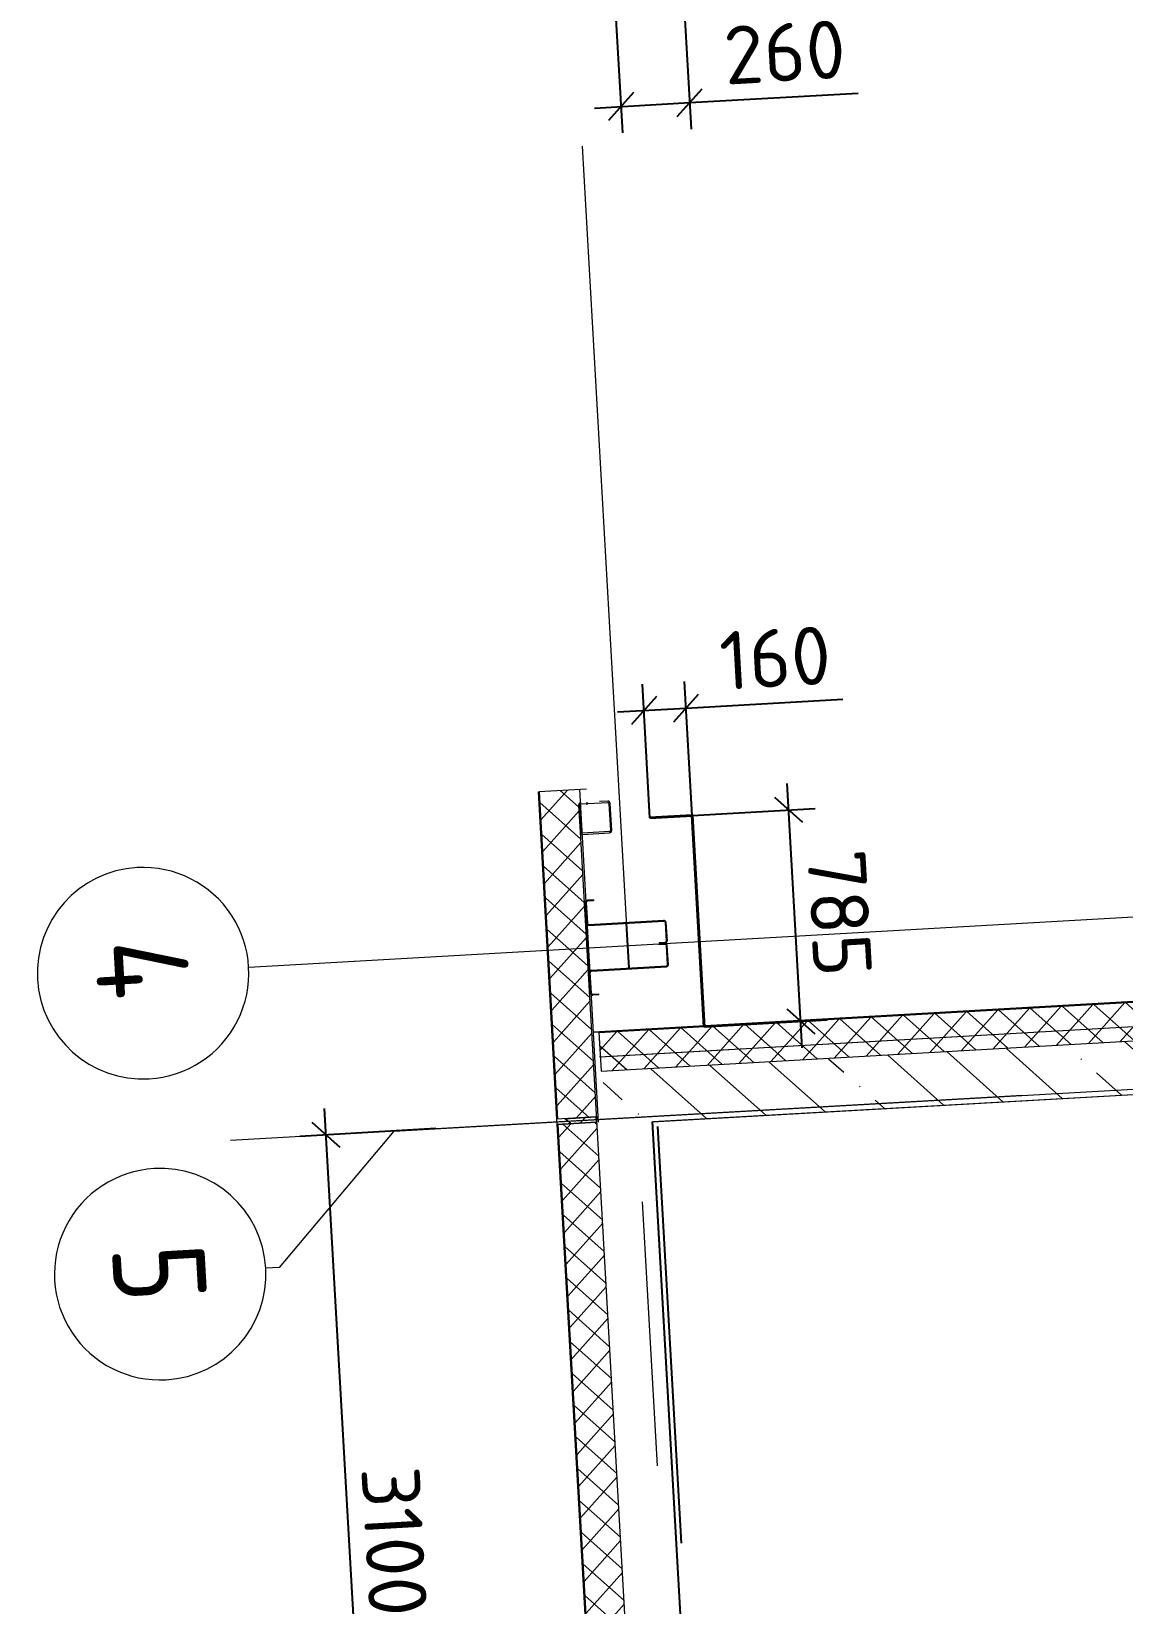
# Model space of a CAD drawing. Header units: metres. Extents: x 107714.6 to 107779.2, y 110780.1 to 110851.4.
# Drawn here: x 107715.38 to 107719.51, y 110826.68 to 110832.63 of the extents above; entities that cross this region are included whole.
import ezdxf
from ezdxf import colors
from ezdxf.entities.mleader import LeaderData, LeaderLine
from ezdxf.math import Vec2, Vec3

# ---------------------------------------------------------------- set-up
doc = ezdxf.new("R2010")
doc.units = ezdxf.units.M
doc.header["$PDMODE"] = 35
doc.header["$PDSIZE"] = 0.001
for name, pattern in [('_ШПТ__20_т__2_5__Линия сетки', [25, 20, -2.5, 0, -2.5]), ('CENTER', [50.800000000000004, 31.75, -6.35, 6.35, -6.35]), ('XKITLINE03', [6, 3, -1, 1, -1])]:
    doc.linetypes.add(name, pattern=pattern)
for name, color, linetype, lineweight in [('Other', 250, 'Continuous', 0), ('ГКЛ', 250, 'Continuous', 50), ('ОСИ', 251, 'CENTER', 18), ('панели', 7, 'Continuous', 9), ('Размерные', 45, 'Continuous', 15), ('Стены разрез', 7, 'Continuous', 30)]:
    doc.layers.add(name, color=color, linetype=linetype, lineweight=lineweight)
doc.layers.add('Вспомогательные', color=6, linetype='Continuous', plot=False)
doc.layers.add('Импосты витража', color=7, linetype='Continuous', lineweight=9, true_color=0x004080)
doc.layers.add('Несущие колонны', color=7, linetype='Continuous', lineweight=18, true_color=0x800040)
doc.layers.add('размеры дв проемов', color=7, linetype='Continuous')
doc.layers.add('размеры факт', color=7, linetype='Continuous')
doc.styles.add('GOST 2.304 type A', font='isocpeur.ttf')
doc.styles.add('GOST Common', font='GOST_Common.ttf', dxfattribs={"width": 0.9, "height": 349.9999999999996})
doc.styles.add('ISOCPEUR', font='isocpeur.ttf', dxfattribs={"height": 375})
doc.dimstyles.new('ISO-25', dxfattribs={"dimtxt": 0.22, "dimasz": 0.1, "dimexe": 0.1, "dimexo": 0, "dimgap": 0.06, "dimtad": 1, "dimdec": 0, "dimlfac": 1000, "dimtxsty": 'GOST 2.304 type A', "dimblk": 'OBLIQUE', "dimcen": 2.5, "dimdle": 0.1, "dimadec": 0, "dimazin": 0, "dimtfac": 1, "dimtdec": 0, "dimtmove": 0, "dimatfit": 3, "dimfxl": 1, "dimarcsym": 0})
pattern_1 = [(318.2530497448743, (107716.792631039, 110843.4965545873), (0.09987629307733452, 0.1119139226420484), [])]
pattern_2 = [(318.2530497448743, (107716.7927022677, 110843.4965586357), (0.05659656607715622, 0.06341788949716075), []), (48.25304974487425, (107716.7927022677, 110843.4965586357), (-0.06341788949716073, 0.05659656607715622), [])]

# ---------------------------------------------------------------- blocks, each defined once
blk = doc.blocks.new('243_КолоннаНесущая_Труба_ГОСТ 30245-2003 - 120x120x5-1166357-_О__L1_0_000_')
at = {"layer": 'Несущие колонны', "color": 254, "lineweight": 5}
for p, q in [((51.00000000000152, 60.00000000000648), (-50.99999999999847, 60.00000000000648)), ((-59.99999999999861, 51.00000000000632), (-59.99999999999861, 20.00000000021003)), ((-54.99999999999985, -50.999999999995), (-54.99999999999819, 51.00000000000632)), ((-50.99999999999846, 55.00000000000772), (51.00000000000028, 55.00000000000693)), ((55.00000000000082, 51.00000000000724), (55.0000000000022, -50.99999999999671)), ((60.00000000000072, -50.9999999999968), (60.00000000000072, 51.00000000000744)), ((51.00000000000188, -54.99999999999574), (-50.99999999999909, -54.99999999999469)), ((-50.99999999999905, -59.9999999999945), (51.00000000000296, -59.9999999999945))]:
    blk.add_line(p, q, dxfattribs=at)
for centre, radius, start, end in [((-50.99999999999847, 51.00000000000634), 9.000000000000128, 89.99999999999994, 179.9999999999998), ((51.00000000000149, 51.00000000000724), 8.999999999999238, 1.22133299768199e-12, 89.99999999999979), ((-50.99999999999847, 51.00000000000634), 3.999999999999712, 90.00000000000001, 180.0000000000003), ((51.00000000000034, 51.00000000000724), 3.999999999999709, 2.592152065392766e-13, 90.00000000000078), ((-50.99999999999908, -50.99999999999497), 8.999999999999538, 179.9999999999996, 269.9999999999995), ((-50.99999999999908, -50.99999999999497), 3.999999999999719, 180.0000000000004, 269.9999999999997), ((51.00000000000185, -50.99999999999677), 4.000000000000337, 270.0000000000003, 8.142219984546603e-13), ((51.000000000003, -50.99999999999677), 8.999999999997717, 269.9999999999994, 359.9999999999991)]:
    blk.add_arc(centre, radius, start, end, dxfattribs=at)
blk = doc.blocks.new('Прямоугольный импост - 20х150 мм_Утеплитель_Наружный-V15-_О__L1_0_000_')
at = {"layer": 'Импосты витража'}
h = blk.add_hatch(dxfattribs=at)
h.set_pattern_fill('FP_11', style=0, pattern_type=2)
h.set_pattern_definition([(315, (-15000, -200), (60.10407640085654, 60.10407640085654), []), (225, (-15000, -200), (60.10407640085654, -60.10407640085653), [])])
h.paths.add_polyline_path([(10.00000000001938, 75.00000000000027), (10.00000000001938, -74.99999999999595), (-9.999999999980401, -74.99999999999595), (-9.999999999980401, 75.00000000000027)], flags=0)
at = {"layer": 'Импосты витража', "color": 7, "lineweight": 18}
for p, q in [((-9.999999999999892, 75), (9.999999999999892, 75)), ((-9.999999999999892, -74.99999999999999), (-9.999999999999892, 75)), ((9.999999999999892, 75), (9.999999999999892, -74.99999999999999)), ((9.999999999999892, -74.99999999999999), (-9.999999999999892, -74.99999999999999))]:
    blk.add_line(p, q, dxfattribs=at)
blk = doc.blocks.new('Ось сетки - Круг_Ø8 мм-6577-_О__L1_0_000_')
at = {"layer": 'ОСИ', "lineweight": 20}
for centre, start, end in [((0, -2.710563210106287e-17), 359.9999999999996, 179.9999999999998), ((5.287437154777308e-16, -2.710563210106287e-17), 179.9999999999998, 359.9999999999993)]:
    blk.add_arc(centre, 4.000000000000003, start, end, dxfattribs=at)
blk = doc.blocks.new('к1')
at = {"color": 0, "linetype": 'ByBlock', "lineweight": -2, "ltscale": 200}
for p, q in [((4142417.778568613, 542805.7294011269), (4142417.778568613, 542828.2294011269)), ((4142417.778568613, 542805.7294011269), (4142420.778568613, 542805.7294011269)), ((4142420.778568613, 542805.7294011269), (4142420.778568613, 542828.2294011269)), ((4142425.778568613, 542836.2294011269), (4142504.778568613, 542836.2294011269)), ((4142425.778568613, 542833.2294011269), (4142504.778568613, 542833.2294011269)), ((4142509.778568613, 542828.2294011269), (4142509.778568613, 542544.2294011269)), ((4142512.778568613, 542828.2294011269), (4142512.778568613, 542544.2294011269)), ((4142682.778568613, 542828.2294011269), (4142682.778568613, 542544.2294011269)), ((4142685.778568613, 542828.2294011269), (4142685.778568613, 542544.2294011269)), ((4142769.778568613, 542836.2294011269), (4142690.778568613, 542836.2294011269)), ((4142769.778568613, 542833.2294011269), (4142690.778568613, 542833.2294011269)), ((4142774.778568613, 542805.7294011269), (4142774.778568613, 542828.2294011269)), ((4142777.778568613, 542805.7294011269), (4142774.778568613, 542805.7294011269)), ((4142777.778568613, 542805.7294011269), (4142777.778568613, 542828.2294011269)), ((4142593.778568613, 542544.2294011269), (4142593.778568613, 542566.7294011269)), ((4142593.778568613, 542566.7294011269), (4142596.778568613, 542566.7294011269)), ((4142596.778568613, 542544.2294011269), (4142596.778568613, 542566.7294011269)), ((4142598.778568613, 542544.2294011269), (4142598.778568613, 542566.7294011269)), ((4142601.778568613, 542566.7294011269), (4142598.778568613, 542566.7294011269)), ((4142601.778568613, 542544.2294011269), (4142601.778568613, 542566.7294011269)), ((4142517.778568613, 542539.2294011269), (4142588.778568613, 542539.2294011269)), ((4142517.778568613, 542536.2294011269), (4142588.778568613, 542536.2294011269)), ((4142677.778568613, 542539.2294011269), (4142606.778568613, 542539.2294011269)), ((4142677.778568613, 542536.2294011269), (4142606.778568613, 542536.2294011269))]:
    blk.add_line(p, q, dxfattribs=at)
for centre, radius, start, end in [((4142425.778568613, 542828.2294011269), 8, 90, 180), ((4142425.778568613, 542828.2294011269), 5, 90, 180), ((4142504.778568613, 542828.2294011269), 8, 0, 90), ((4142504.778568613, 542828.2294011269), 5, 0, 90), ((4142690.778568613, 542828.2294011269), 8, 90, 180), ((4142690.778568613, 542828.2294011269), 5, 90, 180), ((4142769.778568613, 542828.2294011269), 8, 0, 90), ((4142769.778568613, 542828.2294011269), 5, 0, 90), ((4142517.778568613, 542544.2294011269), 8, 180, 270), ((4142517.778568613, 542544.2294011269), 5, 180, 270), ((4142588.778568613, 542544.2294011269), 8, 270, 0), ((4142588.778568613, 542544.2294011269), 5, 270, 0), ((4142606.778568613, 542544.2294011269), 8, 180, 270), ((4142606.778568613, 542544.2294011269), 5, 180, 270), ((4142677.778568613, 542544.2294011269), 5, 270, 0), ((4142677.778568613, 542544.2294011269), 8, 270, 0)]:
    blk.add_arc(centre, radius, start, end, dxfattribs=at)
at = {"layer": 'Вспомогательные', "color": 0, "ltscale": 10}
for p, q in [((4142690.278568613, 542836.2294011269), (4142505.278568613, 542836.2294011269)), ((4142682.778568613, 542686.2294011269), (4142512.778568613, 542686.2294011269))]:
    blk.add_line(p, q, dxfattribs=at)
blk = doc.blocks.new('_Oblique')
at = {"color": 0, "linetype": 'ByBlock', "lineweight": -2}
blk.add_line((-0.5, -0.5), (0.5, 0.5), dxfattribs=at)
blk = doc.blocks.new('*D95')
at = {"layer": 'Defpoints', "color": 0, "lineweight": 9, "transparency": 16777216}
for p in [(107716.494157479, 110828.4553808545), (107716.90943001, 110828.4789839132), (107716.6239073982, 110825.3577522754)]:
    blk.add_point(p, dxfattribs=at)
at = {"layer": 'ГКЛ', "color": 0, "lineweight": -2, "transparency": 16777216}
for p, q in [((107716.6757444549, 110825.26053717), (107716.4884828861, 110828.5552197197)), ((107716.90943001, 110828.4789839132), (107716.3943186139, 110828.4497062615)), ((107716.6239073982, 110825.3577522754), (107716.7699087271, 110825.3660506281))]:
    blk.add_line(p, q, dxfattribs=at)
at = {"layer": 'ГКЛ', "color": 0, "lineweight": -2, "transparency": 16777216, "xscale": 0.1, "yscale": 0.1, "zscale": 0.1}
for p, rotation in [((107716.494157479, 110828.4553808545), 93.25304974487426), ((107716.6700698619, 110825.3603760351), 273.2530497448743)]:
    blk.add_blockref('_Oblique', p, dxfattribs=dict(at, rotation=rotation))
at = {"layer": 'ГКЛ', "color": 0, "lineweight": 9, "transparency": 16777216, "insert": (107716.7518397412, 110826.9175252529), "char_height": 0.22, "attachment_point": 5, "rotation": 273.25304974487426, "style": 'GOST 2.304 type A'}
blk.add_mtext('3100', dxfattribs=at)
blk = doc.blocks.new('*D112')
at = {"layer": 'Defpoints', "color": 0, "lineweight": 9, "transparency": 16777216}
for p in [(107718.2435829618, 110829.6846343868), (107717.8784922866, 110829.66388354), (107717.9239457765, 110828.8641742302)]:
    blk.add_point(p, dxfattribs=at)
at = {"layer": 'ГКЛ', "color": 0, "lineweight": -2, "transparency": 16777216}
for p, q in [((107718.2947110447, 110828.7850862118), (107718.2379083688, 110829.7844732519)), ((107717.8784922866, 110829.66388354), (107718.3434218269, 110829.6903089798)), ((107717.9239457765, 110828.8641742302), (107718.3888753169, 110828.8905996699))]:
    blk.add_line(p, q, dxfattribs=at)
at = {"layer": 'ГКЛ', "color": 0, "lineweight": -2, "transparency": 16777216, "xscale": 0.1, "yscale": 0.1, "zscale": 0.1}
for p, rotation in [((107718.2435829618, 110829.6846343868), 93.25304974591515), ((107718.2890364517, 110828.8849250769), 273.2530497459152)]:
    blk.add_blockref('_Oblique', p, dxfattribs=dict(at, rotation=rotation))
at = {"layer": 'ГКЛ', "color": 0, "lineweight": 9, "transparency": 16777216, "insert": (107718.4360357775, 110829.2944265399), "char_height": 0.22, "attachment_point": 5, "rotation": 273.2530497459152, "style": 'GOST 2.304 type A'}
blk.add_mtext('785', dxfattribs=at)
blk = doc.blocks.new('*D113')
at = {"layer": 'Defpoints', "color": 0, "lineweight": 9, "transparency": 16777216}
for p in [(107717.8554112425, 110830.0699717404), (107717.7187606506, 110829.6546204714), (107717.8785027292, 110829.6636998142)]:
    blk.add_point(p, dxfattribs=at)
at = {"layer": 'ГКЛ', "color": 0, "lineweight": -2, "transparency": 16777216}
for p, q in [((107717.7187606506, 110829.6546204713), (107717.6899945709, 110830.1607312627)), ((107717.8785027292, 110829.6636998141), (107717.8497366495, 110830.1698106055)), ((107717.8554112425, 110830.0699717403), (107718.4484541015, 110830.1036788227)), ((107717.5958302988, 110830.0552178045), (107717.8554112425, 110830.0699717403))]:
    blk.add_line(p, q, dxfattribs=at)
at = {"layer": 'ГКЛ', "color": 0, "lineweight": -2, "transparency": 16777216, "xscale": 0.1, "yscale": 0.1, "zscale": 0.1}
for p, rotation in [((107717.6956691639, 110830.0608923975), 183.2530497454245), ((107717.8554112425, 110830.0699717403), 3.253049745424537)]:
    blk.add_blockref('_Oblique', p, dxfattribs=dict(at, rotation=rotation))
at = {"layer": 'ГКЛ', "color": 0, "lineweight": 9, "transparency": 16777216, "insert": (107718.1922052965, 110830.2593886488), "char_height": 0.22, "attachment_point": 5, "rotation": 3.253049745424536, "style": 'GOST 2.304 type A'}
blk.add_mtext('160', dxfattribs=at)
blk = doc.blocks.new('*D114')
at = {"layer": 'Defpoints', "color": 0, "lineweight": 9, "transparency": 16777216}
for p in [(107717.5775970177, 110832.8960170515), (107717.837676938, 110832.9107993479), (107717.8689874393, 110832.3599219681)]:
    blk.add_point(p, dxfattribs=at)
at = {"layer": 'ГКЛ', "color": 0, "lineweight": -2, "transparency": 16777216}
for p, q in [((107717.5775970177, 110832.8960170514), (107717.614582112, 110832.2453008065)), ((107717.837676938, 110832.9107993478), (107717.8746620324, 110832.2600831029)), ((107717.5090686539, 110832.3394650787), (107717.8689874394, 110832.359921968)), ((107717.8689874394, 110832.359921968), (107718.505959399, 110832.3961258714))]:
    blk.add_line(p, q, dxfattribs=at)
at = {"layer": 'ГКЛ', "color": 0, "lineweight": -2, "transparency": 16777216, "xscale": 0.1, "yscale": 0.1, "zscale": 0.1}
for p, rotation in [((107717.608907519, 110832.3451396717), 183.2530497454245), ((107717.8689874394, 110832.359921968), 3.253049745424537)]:
    blk.add_blockref('_Oblique', p, dxfattribs=dict(at, rotation=rotation))
at = {"layer": 'ГКЛ', "color": 0, "lineweight": 9, "transparency": 16777216, "insert": (107718.2277460437, 110832.5505872869), "char_height": 0.22, "attachment_point": 5, "rotation": 3.253049745424536, "style": 'GOST 2.304 type A'}
blk.add_mtext('260', dxfattribs=at)

msp = doc.modelspace()

# ---------------------------------------------------------------- hatches: boundary and pattern name
at = {"layer": 'панели', "lineweight": 9}
h = msp.add_hatch(dxfattribs=at)
h.set_pattern_fill('FP_5', color=256, scale=0.001, angle=-86.74695025512574, style=0, pattern_type=2)
h.set_pattern_definition(pattern_2)
h.paths.add_polyline_path([(107717.370763656, 110828.5152211112), (107717.5165283991, 110828.523506017), (107717.446163446, 110829.7615079446), (107717.3003987029, 110829.7532230388), (107717.3283494902, 110829.261456512)], flags=0)
h.paths.add_polyline_path([(107717.1288839037, 110832.770856712), (107717.130160913, 110832.7483889933), (107717.2759256561, 110832.7566738991), (107717.2339336679, 110833.4954815014), (107717.0881689248, 110833.4871965956), (107717.1171506339, 110832.9772920179)], flags=0)
h = msp.add_hatch(dxfattribs=at)
h.set_pattern_fill('FP_4', color=256, scale=0.001, angle=-86.74695025512574, style=0, pattern_type=2)
h.set_pattern_definition(pattern_1)
h.paths.add_polyline_path([(107717.3686956501, 110828.5151035709), (107717.3706924274, 110828.5152170627), (107717.3003274742, 110829.7532189903), (107717.298330697, 110829.7531054985), (107717.3262814843, 110829.2613389717)], flags=0)
h.paths.add_polyline_path([(107717.115082628, 110832.9771744775), (107717.1280929071, 110832.748271453), (107717.1300896843, 110832.7483849448), (107717.0880976961, 110833.4871925472), (107717.0861009189, 110833.4870790553), (107717.0916160884, 110833.3900450894)], flags=0)
h = msp.add_hatch(dxfattribs=at)
h.set_pattern_fill('FP_5', color=256, scale=0.001, angle=-86.74695025512574, style=0, pattern_type=2)
h.set_pattern_definition([(318.2530497448743, (107716.8195329011, 110843.5531723896), (0.05659656607715622, 0.06341788949716075), []), (48.25304974487425, (107716.8195329011, 110843.5531723896), (-0.06341788949716073, 0.05659656607715622), [])])
h.paths.add_polyline_path([(107717.525439687, 110828.8425257482), (107717.5337245928, 110828.6967610049), (107723.6438631399, 110829.0440460963), (107723.6355782341, 110829.1898108396), (107718.8104705375, 110828.9155637085)])
h = msp.add_hatch(dxfattribs=at)
h.set_pattern_fill('FP_3', color=256, scale=0.001, angle=-86.74695025512574, style=0, pattern_type=2)
h.set_pattern_definition([(318.2530497448743, (107716.8195329011, 110843.5531723896), (0.2114048203470247, 0.2368844695923357), []), (318.2530497448743, (107716.8322727028, 110843.329028147), (0.2114048203470247, 0.2368844695923357), [0.3968750000000001, -0.07937500000000001, 0.003353000000000001, -0.076022])])
h.paths.add_polyline_path([(107717.5501792139, 110828.4953702269), (107723.9398665834, 110828.8585441787), (107723.9285173974, 110829.0582219092), (107717.5388300279, 110828.6950479574), (107717.5498747232, 110828.5007274399)], flags=0)
h = msp.add_hatch(dxfattribs=at)
h.set_pattern_fill('FP_4', color=256, scale=0.001, angle=-86.74695025512574, style=0, pattern_type=2)
h.set_pattern_definition(pattern_1)
h.paths.add_polyline_path([(107717.7017461177, 110822.655409184), (107717.7091712299, 110822.5247716619), (107717.7111680072, 110822.5248851538), (107717.6549895365, 110823.5132899185), (107717.6529927592, 110823.5131764266), (107717.6548130386, 110823.4811504072)], flags=0)
h.paths.add_polyline_path([(107717.578655591, 110824.8210655602), (107717.5806523683, 110824.821179052), (107717.371827346, 110828.4952492897), (107717.3698305687, 110828.4951357978), (107717.5609468802, 110825.1326328545)], flags=0)
h = msp.add_hatch(dxfattribs=at)
h.set_pattern_fill('FP_5', color=256, scale=0.001, angle=-86.74695025512574, style=0, pattern_type=2)
h.set_pattern_definition(pattern_2)
h.paths.add_polyline_path([(107717.7038141237, 110822.6555267244), (107717.7112392358, 110822.5248892022), (107717.8570039789, 110822.533174108), (107717.8008255082, 110823.5215788727), (107717.6550607652, 110823.513293967), (107717.6568810445, 110823.4812679475)], flags=0)
h.paths.add_polyline_path([(107717.5807235969, 110824.8211831005), (107717.72648834, 110824.8294680062), (107717.5176633177, 110828.5035382439), (107717.3718985746, 110828.4952533381), (107717.5630148861, 110825.1327503948)], flags=0)

# ---------------------------------------------------------------- linework, layer by layer
at = {"layer": 'Other', "linetype": 'XKITLINE03', "lineweight": 15}
for p, q in [((107716.7812309439, 110844.1758190487), (107719.4769926067, 110796.746552192)), ((107716.1325095771, 110828.4348256866), (107729.9266400249, 110829.2188497818))]:
    msp.add_line(p, q, dxfattribs=at)
at = {"layer": 'ГКЛ', "lineweight": 40}
msp.add_lwpolyline([(107717.7187606505, 110829.6546204713), (107717.8784922866, 110829.66388354), (107717.9239457765, 110828.8641742302)], dxfattribs=at)
at = {"layer": 'ОСИ', "linetype": '_ШПТ__20_т__2_5__Линия сетки'}
for p, q in [((107716.2011811273, 110829.0897778735), (107730.5408159896, 110829.9048070852)), ((107716.7497526085, 110828.4699082468), (107730.5777008441, 110829.2558544619)), ((107716.7497526085, 110828.4699082468), (107716.3165685121, 110827.9540686288)), ((107716.3165685121, 110827.9540686288), (107716.2658503686, 110827.9511859354))]:
    msp.add_line(p, q, dxfattribs=at)
at = {"layer": 'ОСИ'}
for start, end in [(93.25304974150951, 273.2530497415095), (273.2530497415095, 93.25304974150951)]:
    msp.add_arc((107715.866494908, 110827.9284875637), 0.3999999999999999, start, end, dxfattribs=at)
at = {"layer": 'панели'}
for p, q in [((107717.4781118828, 110829.7633238143), (107717.298330697, 110829.7531054985)), ((107717.298330697, 110829.7531054985), (107717.3686956501, 110828.5151035709)), ((107717.4814598927, 110829.704418884), (107717.4809491793, 110829.7134043819)), ((107723.6354647423, 110829.1918076168), (107717.5053584221, 110828.8433876068)), ((107724.189969364, 110829.1281709561), (107717.5307170585, 110828.7496756033)), ((107717.5253545681, 110828.844023331), (107717.5337245928, 110828.6967610049)), ((107717.7298891712, 110828.5055844943), (107723.7401888531, 110828.8471949927)), ((107717.5195888663, 110828.5036476873), (107717.3698305687, 110828.4951357978)), ((107717.3698305687, 110828.4951357978), (107717.578655591, 110824.8210655602)), ((107717.3987185382, 110828.5168099972), (107717.5184539477, 110828.5236154604)), ((107717.8819682635, 110825.8299029081), (107717.7298891712, 110828.5055844943))]:
    msp.add_line(p, q, dxfattribs=at)
at = {"layer": 'панели', "lineweight": 9}
for p, q in [((107717.3706924274, 110828.5152170627), (107717.3003274742, 110829.7532189903)), ((107717.5246520382, 110828.5039354654), (107717.4531521665, 110829.7619051661)), ((107717.525439687, 110828.8425257482), (107723.6355782341, 110829.1898108396)), ((107717.5337245928, 110828.6967610049), (107723.6438631399, 110829.0440460963)), ((107717.5806523683, 110824.821179052), (107717.371827346, 110828.4952492897))]:
    msp.add_line(p, q, dxfattribs=at)
at = {"layer": 'размеры дв проемов'}
msp.add_line((107717.8376333794, 110826.9111410795), (107717.7480889684, 110828.4865866467), dxfattribs=at)
at = {"layer": 'Стены разрез', "lineweight": 5}
for p, q in [((107717.2954278025, 110829.7529405054), (107717.3657927557, 110828.5149385776)), ((107717.4543934236, 110829.6007158706), (107717.7192834247, 110824.9402376456)), ((107723.6325618479, 110829.1916426239), (107717.5024555277, 110828.843222614)), ((107724.1870664695, 110829.1280059629), (107717.527814164, 110828.7495106101)), ((107717.7269862767, 110828.5054195012), (107723.7372859587, 110828.8470299994)), ((107717.5166859719, 110828.5034826943), (107717.3669276743, 110828.4949708046)), ((107717.3669276743, 110828.4949708046), (107717.5757526965, 110824.8209005669)), ((107717.3958156438, 110828.5166450041), (107717.5155510533, 110828.5234504673)), ((107717.8790653691, 110825.8297379153), (107717.7269862767, 110828.5054195012))]:
    msp.add_line(p, q, dxfattribs=at)

# ---------------------------------------------------------------- block references
at = {"layer": 'Импосты витража', "color": 7, "extrusion": (0, 0, -1), "xscale": 0.0009999999999999998, "yscale": 0.0009999999999999998, "zscale": 0.0009999999999999998, "rotation": 266.7469502551381}
msp.add_blockref('Прямоугольный импост - 20х150 мм_Утеплитель_Наружный-V15-_О__L1_0_000_', (-107717.4412393639, 110828.5092106355), dxfattribs=at)
at = {"layer": 'Несущие колонны', "color": 7, "xscale": 0.0009999999999999998, "yscale": 0.0009999999999999998, "zscale": 0.0009999999999999998, "rotation": 273.2530497448619}
msp.add_blockref('243_КолоннаНесущая_Труба_ГОСТ 30245-2003 - 120x120x5-1166357-_О__L1_0_000_', (107717.5114027003, 110829.6550384477), dxfattribs=at)
at = {"layer": 'ОСИ', "lineweight": 20, "xscale": 0.09999999999999992, "yscale": 0.09999999999999992, "zscale": 0.09999999999999992, "rotation": 273.2530497448619}
msp.add_blockref('Ось сетки - Круг_Ø8 мм-6577-_О__L1_0_000_', (107715.8017803181, 110829.067076924), dxfattribs=at)
at = {"layer": 'Размерные', "color": 0, "xscale": 0.0009999999999999998, "yscale": 0.0009999999999999998, "zscale": 0.0009999999999999998, "rotation": 93.25304974486188}
msp.add_blockref('к1', (108494.5213912955, 106724.0438438091), dxfattribs=at)

# ---------------------------------------------------------------- texts
at = {"layer": 'ОСИ', "char_height": 0.3499999999999995, "attachment_point": 1, "rotation": 273.25304974486187, "style": 'GOST Common'}
for s, insert, width in [('\\fGOST Common|b0|i0|c204|p34|;\\W.9;4', (107715.9667363973, 110829.2052908845), 0.3102530624999996), ('\\fGOST Common|b0|i0|c204|p34|;\\W.9;5', (107716.0322936643, 110828.0518754523), 0.2741771249999997)]:
    msp.add_mtext(s, dxfattribs=dict(at, insert=insert, width=width))

# ---------------------------------------------------------------- dimensions: what is measured, and where the dimension line sits
at = {"layer": 'ГКЛ', "lineweight": 9}
for base, p1, p2, picture, middle in [((107717.8689874393, 110832.3599219681), (107717.5775970176, 110832.8960170515), (107717.8376769379, 110832.9107993478), '*D114', (107718.2277460436, 110832.550587287)), ((107717.8554112425, 110830.0699717404), (107717.7187606505, 110829.6546204714), (107717.8785027291, 110829.6636998141), '*D113', (107718.1922052964, 110830.2593886488))]:
    dim = msp.add_linear_dim(base=base, p1=p1, p2=p2, angle=3.253049745424548, dimstyle='ISO-25', dxfattribs=at)
    dim.commit()
    dim.dimension.update_dxf_attribs({"geometry": picture, "text_midpoint": middle})
dim = msp.add_aligned_dim(p1=(107717.9239457765, 110828.8641742302), p2=(107717.8784922866, 110829.66388354), distance=-0.36567991298624053, text='785', dimstyle='ISO-25', dxfattribs=at)
dim.commit()
dim.dimension.update_dxf_attribs({"geometry": '*D112', "text_midpoint": (107718.4360357775, 110829.2944265399)})
dim = msp.add_linear_dim(base=(107716.494157479, 110828.4553808545), p1=(107716.6239073982, 110825.3577522754), p2=(107716.90943001, 110828.4789839133), angle=273.2530497448743, dimstyle='ISO-25', override={"dimtmove": 1}, dxfattribs=at)
dim.commit()
dim.dimension.update_dxf_attribs({"geometry": '*D95', "text_midpoint": (107716.7518397412, 110826.9175252529)})

# ---------------------------------------------------------------- leaders
at = {"layer": 'размеры факт'}
ml = msp.add_multileader_mtext('Standard', dxfattribs=at)
ml.set_content('Проем\\P1.2х2.06', color=256, style='ISOCPEUR')
ml.set_leader_properties(lineweight=5)
ml.build(insert=Vec2(0, 0))
ml.multileader.update_dxf_attribs({"has_dogleg": 0, "text_left_attachment_type": 6, "text_right_attachment_type": 6, "arrow_head_size": 0.1})
ctx = ml.context
ctx.base_point, ctx.char_height, ctx.arrow_head_size, ctx.landing_gap_size, ctx.plane_origin, ctx.plane_x_axis, ctx.plane_y_axis = Vec3(107717.2582635573, 110823.4298079521), 0.22, 0.1, 0.1, Vec3(107717.6682957484, 110821.9517649784), Vec3(0.0567459299737273, -0.998388651493704), Vec3(0.998388651493704, 0.0567459299737273)
ctx.left_attachment, ctx.right_attachment = 6, 6
notes = []
notes.append((ctx, [(0, (1, 1, 0), (107716.8042961176, 110831.416917164), (0.0567459299737273, -0.998388651493704), 8, [(0, [(107717.8704992647, 110824.0516027233)], 0, [])])]))
ctx.mtext.insert, ctx.mtext.text_direction, ctx.mtext.flow_direction = Vec3(107717.5275127543, 110823.3449500124), Vec3(0.0567459299737273, -0.998388651493704), 5
for ctx, leaders in notes:
    for number, flags, end, landing, length, lines in leaders:
        leader = LeaderData()
        leader.index, (leader.has_last_leader_line, leader.has_dogleg_vector, leader.attachment_direction) = number, flags
        leader.last_leader_point, leader.dogleg_vector, leader.dogleg_length = Vec3(end), Vec3(landing), length
        for number, points, colour, breaks in lines:
            line = LeaderLine()
            line.index, line.vertices, line.color, line.breaks = number, Vec3.list(points), colors.encode_raw_color(colour), breaks
            leader.lines.append(line)
        ctx.leaders.append(leader)

doc.saveas('drawing.dxf')
